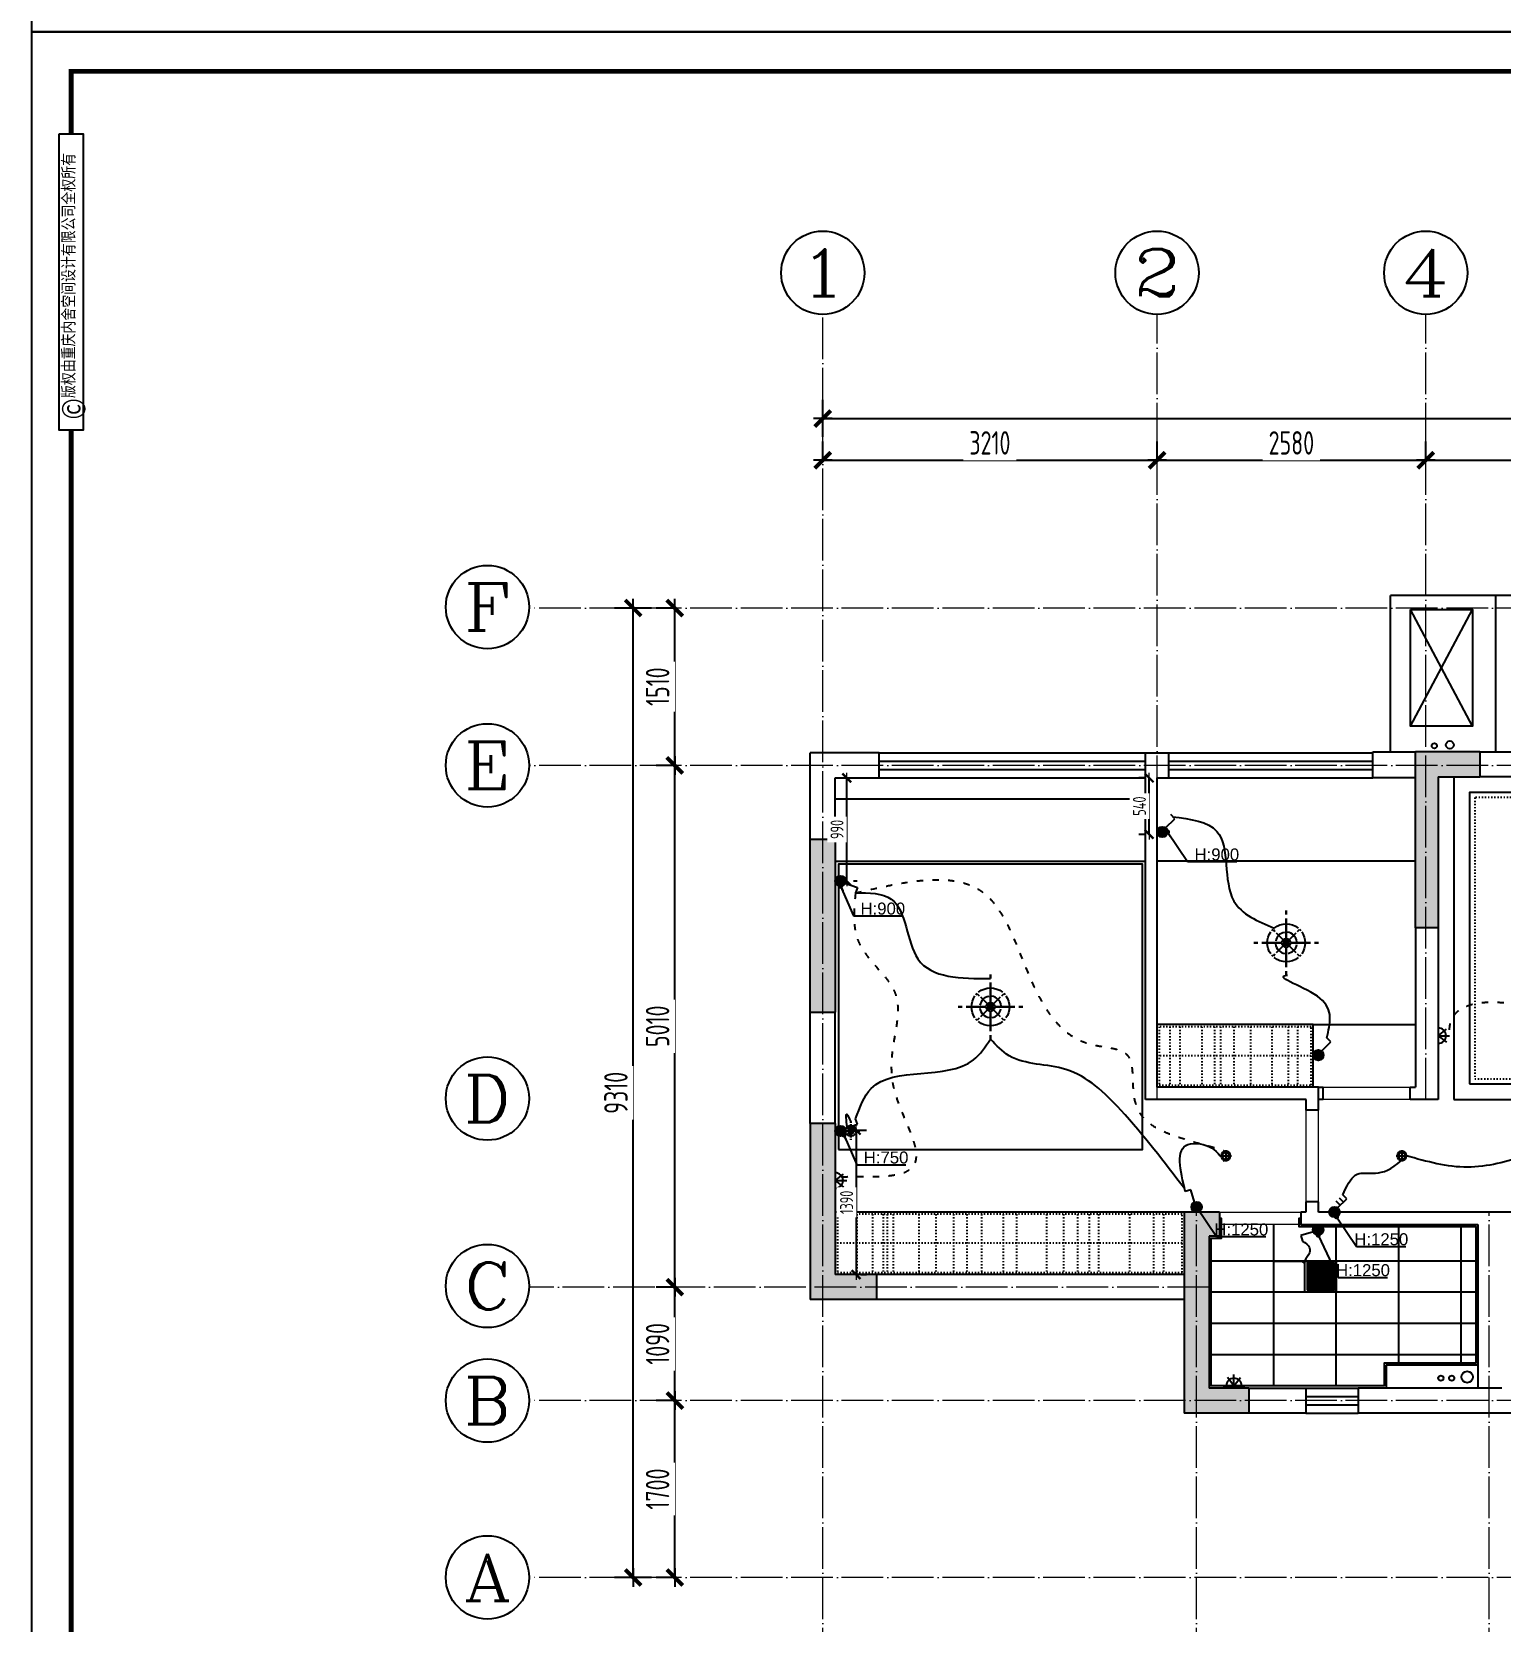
# Model space of a CAD drawing. Header units: inches. Extents: x 600 to 250244, y -404780 to 1000.
# Drawn here: x 91323 to 105423, y -307663 to -292400 of the extents above; entities that cross this region are included whole.
import ezdxf
from ezdxf.enums import TextEntityAlignment as Align

# ---------------------------------------------------------------- set-up
doc = ezdxf.new("R2010")
doc.units = ezdxf.units.IN
doc.header["$MEASUREMENT"] = 0
doc.linetypes.add('ACAD_ISO03W100', pattern=[30, 12, -18])
doc.linetypes.add('DOTE', pattern=[2.42, 2, -0.2, 0.02, -0.2])
for name, color, linetype, lineweight in [('0000照明', 241, 'Continuous', 25), ('天棚材质标注', 2, 'Continuous', 5), ('门', 65, 'Continuous', 13)]:
    doc.layers.add(name, color=color, linetype=linetype, lineweight=lineweight)
for name, color, linetype in [('15开关布置图-YJ', 2, 'Continuous'), ('AXIS', 1, 'Continuous'), ('AXIS_TEXT', 7, 'Continuous'), ('A图框', 7, 'Continuous'), ('D-ARCHI', 250, 'Continuous'), ('EVH 立面填充', 8, 'Continuous'), ('IBS-003-建筑窗框', 3, 'Continuous'), ('IBS-182-原建筑非承重墙', 150, 'Continuous'), ('IBS-200-原建筑承重墙柱', 200, 'Continuous'), ('IBS-63-原建筑窗', 63, 'Continuous'), ('IDS-030-造型完成面(看线)', 30, 'Continuous'), ('IDS-040-固定高家具', 40, 'Continuous'), ('IRC-2-天花灯具', 2, 'Continuous'), ('IRC-30-天花轮廓线', 30, 'Continuous'), ('外标注', 50, 'Continuous')]:
    doc.layers.add(name, color=color, linetype=linetype)
doc.styles.add('04.YBC-外标注3.0', font='SimSun.ttf', dxfattribs={"width": 0.8, "height": 3})
doc.styles.add('_TCH_AXIS', font='COMPLEX', dxfattribs={"bigfont": 'GBCBIG'})
doc.styles.add('COMPLEX', font='COMPLEX')
doc.styles.add('HBA-DIMT', font='ARCHS.SHX', dxfattribs={"width": 0.8})
doc.styles.add('MtXpl_Arial_Unicode_', font='ARIALUNI.ttf')
doc.dimstyles.new('HBA_40', dxfattribs={"dimscale": 50, "dimtxt": 2.5, "dimasz": 0.1, "dimexe": 2, "dimexo": 2.5, "dimgap": 0.6, "dimtad": 1, "dimdec": 0, "dimrnd": 5, "dimzin": 0, "dimtxsty": 'HBA-DIMT', "dimblk": 'HBA_DIMENSION_TICK', "dimblk1": 'HBA_DIMENSION_TICK', "dimblk2": 'HBA_DIMENSION_TICK', "dimcen": 0.125, "dimclrd": 44, "dimclre": 44, "dimclrt": 2, "dimadec": 0, "dimazin": 0, "dimtfac": 1, "dimtdec": 0, "dimtix": 1, "dimtmove": 1, "dimatfit": 3, "dimldrblk": 'HBA_Leader_Dot', "dimfxl": 0, "dimtvp": 1, "dimtfill": 1, "dimtolj": 1, "dimtzin": 0, "dimarcsym": 0})

# ---------------------------------------------------------------- blocks, each defined once
blk = doc.blocks.new('HBA_DIMENSION_TICK')
at = {"color": 0, "linetype": 'ByBlock'}
for p, q in [((-10, 0), (0, 0)), ((0, 0), (10, 0))]:
    blk.add_line(p, q, dxfattribs=at)
at = {"color": 50, "linetype": 'ByBlock'}
blk.add_solid([(-10, -7), (-7, -10), (7, 10), (10, 7)], dxfattribs=at)
blk = doc.blocks.new('*D542')
at = {"layer": 'Defpoints', "color": 0, "transparency": 16777216}
for p in [(102128, -296514), (98918, -296739), (102128, -296739)]:
    blk.add_point(p, dxfattribs=at)
at = {"layer": '外标注', "color": 44, "lineweight": -2, "transparency": 16777216}
for p, q in [((98918, -296514), (98918, -296334)), ((102128, -296514), (102128, -296334)), ((98927, -296514), (102119, -296514))]:
    blk.add_line(p, q, dxfattribs=at)
at = {"layer": '外标注', "color": 44, "lineweight": -2, "transparency": 16777216, "xscale": 9, "yscale": 9, "zscale": 9, "rotation": 180}
blk.add_blockref('HBA_DIMENSION_TICK', (98918, -296514), dxfattribs=at)
at = {"layer": '外标注', "color": 44, "lineweight": -2, "transparency": 16777216, "xscale": 9, "yscale": 9, "zscale": 9}
blk.add_blockref('HBA_DIMENSION_TICK', (102128, -296514), dxfattribs=at)
at = {"layer": '外标注', "color": 2, "transparency": 16777216, "insert": (100523, -296348), "char_height": 225, "attachment_point": 5, "style": 'HBA-DIMT', "bg_fill": 3, "box_fill_scale": 1.25, "bg_fill_color": 256, "bg_fill_true_color": 13158600, "bg_fill_transparency": 0}
blk.add_mtext('\\A1;3210', dxfattribs=at)
blk = doc.blocks.new('HBA_Leader_Dot')
at = {"color": 0, "linetype": 'ByBlock'}
blk.add_line((-5, 0), (-10, 0), dxfattribs=at)
at = {"color": 0, "linetype": 'ByBlock', "const_width": 5}
blk.add_lwpolyline([(-2.5, 0, 1), (2.5, 0, 1)], format="xyb", close=True, dxfattribs=at)
blk = doc.blocks.new('*D543')
at = {"layer": 'Defpoints', "color": 0, "transparency": 16777216}
for p in [(104708, -296514), (102128, -296739), (104708, -296739)]:
    blk.add_point(p, dxfattribs=at)
at = {"layer": '外标注', "color": 44, "lineweight": -2, "transparency": 16777216}
for p, q in [((102128, -296514), (102128, -296334)), ((104708, -296514), (104708, -296334)), ((102137, -296514), (104699, -296514))]:
    blk.add_line(p, q, dxfattribs=at)
at = {"layer": '外标注', "color": 44, "lineweight": -2, "transparency": 16777216, "xscale": 9, "yscale": 9, "zscale": 9, "rotation": 180}
blk.add_blockref('HBA_DIMENSION_TICK', (102128, -296514), dxfattribs=at)
at = {"layer": '外标注', "color": 44, "lineweight": -2, "transparency": 16777216, "xscale": 9, "yscale": 9, "zscale": 9}
blk.add_blockref('HBA_DIMENSION_TICK', (104708, -296514), dxfattribs=at)
at = {"layer": '外标注', "color": 2, "transparency": 16777216, "insert": (103418, -296348), "char_height": 225, "attachment_point": 5, "style": 'HBA-DIMT', "bg_fill": 3, "box_fill_scale": 1.25, "bg_fill_color": 256, "bg_fill_true_color": 13158600, "bg_fill_transparency": 0}
blk.add_mtext('\\A1;2580', dxfattribs=at)
blk = doc.blocks.new('*D544')
at = {"layer": 'Defpoints', "color": 0, "transparency": 16777216}
for p in [(110798, -296514), (104708, -296739), (110798, -296739)]:
    blk.add_point(p, dxfattribs=at)
at = {"layer": '外标注', "color": 44, "lineweight": -2, "transparency": 16777216}
for p, q in [((104708, -296514), (104708, -296334)), ((110798, -296514), (110798, -296334)), ((104717, -296514), (110789, -296514))]:
    blk.add_line(p, q, dxfattribs=at)
at = {"layer": '外标注', "color": 44, "lineweight": -2, "transparency": 16777216, "xscale": 9, "yscale": 9, "zscale": 9, "rotation": 180}
blk.add_blockref('HBA_DIMENSION_TICK', (104708, -296514), dxfattribs=at)
at = {"layer": '外标注', "color": 44, "lineweight": -2, "transparency": 16777216, "xscale": 9, "yscale": 9, "zscale": 9}
blk.add_blockref('HBA_DIMENSION_TICK', (110798, -296514), dxfattribs=at)
at = {"layer": '外标注', "color": 2, "transparency": 16777216, "insert": (107753, -296348), "char_height": 225, "attachment_point": 5, "style": 'HBA-DIMT', "bg_fill": 3, "box_fill_scale": 1.25, "bg_fill_color": 256, "bg_fill_true_color": 13158600, "bg_fill_transparency": 0}
blk.add_mtext('\\A1;6090', dxfattribs=at)
blk = doc.blocks.new('*D546')
at = {"layer": 'Defpoints', "color": 0, "transparency": 16777216}
for p in [(113618, -296114), (98918, -296514), (113618, -296514)]:
    blk.add_point(p, dxfattribs=at)
at = {"layer": '外标注', "color": 44, "lineweight": -2, "transparency": 16777216}
for p, q in [((98918, -296289), (98918, -295934)), ((113618, -296289), (113618, -295934)), ((98927, -296114), (113609, -296114))]:
    blk.add_line(p, q, dxfattribs=at)
at = {"layer": '外标注', "color": 44, "lineweight": -2, "transparency": 16777216, "xscale": 9, "yscale": 9, "zscale": 9, "rotation": 180}
blk.add_blockref('HBA_DIMENSION_TICK', (98918, -296114), dxfattribs=at)
at = {"layer": '外标注', "color": 44, "lineweight": -2, "transparency": 16777216, "xscale": 9, "yscale": 9, "zscale": 9}
blk.add_blockref('HBA_DIMENSION_TICK', (113618, -296114), dxfattribs=at)
at = {"layer": '外标注', "color": 2, "transparency": 16777216, "insert": (106268, -295948), "char_height": 225, "attachment_point": 5, "style": 'HBA-DIMT', "bg_fill": 3, "box_fill_scale": 1.25, "bg_fill_color": 256, "bg_fill_true_color": 13158600, "bg_fill_transparency": 0}
blk.add_mtext('\\A1;14700', dxfattribs=at)
blk = doc.blocks.new('*D547')
at = {"layer": 'Defpoints', "color": 0, "transparency": 16777216}
for p in [(97498, -305545), (97700, -305545), (97700, -307243)]:
    blk.add_point(p, dxfattribs=at)
at = {"layer": '外标注', "color": 44, "lineweight": -2, "transparency": 16777216}
for p, q in [((97498, -305545), (97318, -305545)), ((97498, -307234), (97498, -305554)), ((97498, -307243), (97318, -307243))]:
    blk.add_line(p, q, dxfattribs=at)
at = {"layer": '外标注', "color": 44, "lineweight": -2, "transparency": 16777216, "xscale": 9, "yscale": 9, "zscale": 9}
for p, rotation in [((97498, -305545), 90), ((97498, -307243), 270)]:
    blk.add_blockref('HBA_DIMENSION_TICK', p, dxfattribs=dict(at, rotation=rotation))
at = {"layer": '外标注', "color": 2, "transparency": 16777216, "insert": (97332, -306394), "char_height": 225, "attachment_point": 5, "rotation": 90, "style": 'HBA-DIMT', "bg_fill": 3, "box_fill_scale": 1.25, "bg_fill_color": 256, "bg_fill_true_color": 13158600, "bg_fill_transparency": 0}
blk.add_mtext('\\A1;1700', dxfattribs=at)
blk = doc.blocks.new('*D548')
at = {"layer": 'Defpoints', "color": 0, "transparency": 16777216}
for p in [(97498, -304455), (97700, -304455), (97700, -305545)]:
    blk.add_point(p, dxfattribs=at)
at = {"layer": '外标注', "color": 44, "lineweight": -2, "transparency": 16777216}
for p, q in [((97498, -304455), (97318, -304455)), ((97498, -305536), (97498, -304464)), ((97498, -305545), (97318, -305545))]:
    blk.add_line(p, q, dxfattribs=at)
at = {"layer": '外标注', "color": 44, "lineweight": -2, "transparency": 16777216, "xscale": 9, "yscale": 9, "zscale": 9}
for p, rotation in [((97498, -304455), 90), ((97498, -305545), 270)]:
    blk.add_blockref('HBA_DIMENSION_TICK', p, dxfattribs=dict(at, rotation=rotation))
at = {"layer": '外标注', "color": 2, "transparency": 16777216, "insert": (97332, -305000), "char_height": 225, "attachment_point": 5, "rotation": 90, "style": 'HBA-DIMT', "bg_fill": 3, "box_fill_scale": 1.25, "bg_fill_color": 256, "bg_fill_true_color": 13158600, "bg_fill_transparency": 0}
blk.add_mtext('\\A1;1090', dxfattribs=at)
blk = doc.blocks.new('*D549')
at = {"layer": 'Defpoints', "color": 0, "transparency": 16777216}
for p in [(97498, -299445), (97700, -299445), (97700, -304455)]:
    blk.add_point(p, dxfattribs=at)
at = {"layer": '外标注', "color": 44, "lineweight": -2, "transparency": 16777216}
for p, q in [((97498, -299445), (97318, -299445)), ((97498, -304446), (97498, -299454)), ((97498, -304455), (97318, -304455))]:
    blk.add_line(p, q, dxfattribs=at)
at = {"layer": '外标注', "color": 44, "lineweight": -2, "transparency": 16777216, "xscale": 9, "yscale": 9, "zscale": 9}
for p, rotation in [((97498, -299445), 90), ((97498, -304455), 270)]:
    blk.add_blockref('HBA_DIMENSION_TICK', p, dxfattribs=dict(at, rotation=rotation))
at = {"layer": '外标注', "color": 2, "transparency": 16777216, "insert": (97332, -301950), "char_height": 225, "attachment_point": 5, "rotation": 90, "style": 'HBA-DIMT', "bg_fill": 3, "box_fill_scale": 1.25, "bg_fill_color": 256, "bg_fill_true_color": 13158600, "bg_fill_transparency": 0}
blk.add_mtext('\\A1;5010', dxfattribs=at)
blk = doc.blocks.new('*D550')
at = {"layer": 'Defpoints', "color": 0, "transparency": 16777216}
for p in [(97498, -297934), (97700, -297934), (97700, -299445)]:
    blk.add_point(p, dxfattribs=at)
at = {"layer": '外标注', "color": 44, "lineweight": -2, "transparency": 16777216}
for p, q in [((97498, -297934), (97318, -297934)), ((97498, -299436), (97498, -297943)), ((97498, -299445), (97318, -299445))]:
    blk.add_line(p, q, dxfattribs=at)
at = {"layer": '外标注', "color": 44, "lineweight": -2, "transparency": 16777216, "xscale": 9, "yscale": 9, "zscale": 9}
for p, rotation in [((97498, -297934), 90), ((97498, -299445), 270)]:
    blk.add_blockref('HBA_DIMENSION_TICK', p, dxfattribs=dict(at, rotation=rotation))
at = {"layer": '外标注', "color": 2, "transparency": 16777216, "insert": (97332, -298689), "char_height": 225, "attachment_point": 5, "rotation": 90, "style": 'HBA-DIMT', "bg_fill": 3, "box_fill_scale": 1.25, "bg_fill_color": 256, "bg_fill_true_color": 13158600, "bg_fill_transparency": 0}
blk.add_mtext('\\A1;1510', dxfattribs=at)
blk = doc.blocks.new('*D551')
at = {"layer": 'Defpoints', "color": 0, "transparency": 16777216}
for p in [(97098, -297934), (97498, -297934), (97498, -307243)]:
    blk.add_point(p, dxfattribs=at)
at = {"layer": '外标注', "color": 44, "lineweight": -2, "transparency": 16777216}
for p, q in [((97273, -297934), (96918, -297934)), ((97098, -307234), (97098, -297943)), ((97273, -307243), (96918, -307243))]:
    blk.add_line(p, q, dxfattribs=at)
at = {"layer": '外标注', "color": 44, "lineweight": -2, "transparency": 16777216, "xscale": 9, "yscale": 9, "zscale": 9}
for p, rotation in [((97098, -297934), 90), ((97098, -307243), 270)]:
    blk.add_blockref('HBA_DIMENSION_TICK', p, dxfattribs=dict(at, rotation=rotation))
at = {"layer": '外标注', "color": 2, "transparency": 16777216, "insert": (96932, -302589), "char_height": 225, "attachment_point": 5, "rotation": 90, "style": 'HBA-DIMT', "bg_fill": 3, "box_fill_scale": 1.25, "bg_fill_color": 256, "bg_fill_true_color": 13158600, "bg_fill_transparency": 0}
blk.add_mtext('\\A1;9310', dxfattribs=at)
blk = doc.blocks.new('_AXISO')
blk.add_circle((0, 0), 0.5)
at = {"layer": 'AXIS_TEXT', "style": 'COMPLEX', "width": 1.041667}
blk.add_attdef('A', text='', height=0.56, dxfattribs=at).set_placement((-0.25, -0.28), (0.25, -0.28), align=Align.FIT)
blk = doc.blocks.new('gegeg')
at = {"layer": 'A图框'}
for points in [[(162587, -39218), (162587, -60008), (133187, -60008), (133187, -39218)], [(133431, -40125), (133643, -40125), (133643, -42755), (133431, -42755)]]:
    blk.add_lwpolyline(points, close=True, dxfattribs=at)
at = {"layer": 'A图框', "const_width": 42}
for points in [[(133537, -40125), (133537, -39568), (162237, -39568), (162237, -57908)], [(133537, -57908), (133537, -42755)]]:
    blk.add_lwpolyline(points, dxfattribs=at)
at = {"layer": 'A图框', "rotation": 90, "style": '04.YBC-外标注3.0'}
for s, insert, char_height, width, attachment_point in [('版权由重庆内舍空间设计有限公司全权所有', (133460, -42471), 105, 2420.6, 1), ('©', (133559, -42567), 210, 191.34, 5)]:
    blk.add_mtext(s, dxfattribs=dict(at, insert=insert, char_height=char_height, width=width, attachment_point=attachment_point))
blk = doc.blocks.new('A$C2C253EB8')
at = {"layer": 'IRC-2-天花灯具', "color": 250}
for p, q in [((0, 55), (110, 55)), ((55, 0), (55, 110))]:
    blk.add_line(p, q, dxfattribs=at)
at = {"layer": 'IRC-2-天花灯具', "color": 2}
blk.add_ellipse((55, 55), major_axis=(44, 0), ratio=1, start_param=1.571461413961594, end_param=7.85464672114118, dxfattribs=at)
at = {"layer": 'IRC-2-天花灯具', "color": 251}
blk.add_ellipse((55, 55), major_axis=(33, 0), ratio=1, start_param=1.570667, end_param=7.853852, dxfattribs=at)
blk = doc.blocks.new('A$C677541E1')
at = {"linetype": 'Continuous'}
for p, q in [((611, 1221), (611, 1145)), ((611, 1145), (611, 1221)), ((611, 1069), (611, 689)), ((611, 689), (611, 1069)), ((0, 611), (76, 611)), ((76, 611), (0, 611)), ((153, 611), (532, 611)), ((532, 611), (153, 611)), ((368, 854), (398, 823)), ((398, 823), (368, 854)), ((428, 793), (580, 642)), ((580, 642), (428, 793)), ((642, 642), (793, 793)), ((793, 793), (642, 642)), ((689, 611), (1069, 611)), ((1069, 611), (689, 611)), ((823, 823), (854, 854)), ((854, 854), (823, 823)), ((1221, 611), (1145, 611)), ((1145, 611), (1221, 611)), ((368, 368), (398, 398)), ((398, 398), (368, 368)), ((428, 428), (580, 580)), ((580, 580), (428, 428)), ((611, 532), (611, 153)), ((611, 153), (611, 532)), ((642, 580), (793, 428)), ((793, 428), (642, 580)), ((823, 398), (854, 368)), ((854, 368), (823, 398)), ((611, 76), (611, 0)), ((611, 0), (611, 76))]:
    blk.add_line(p, q, dxfattribs=at)
at = {"linetype": 'Continuous', "extrusion": (0, 0, -1)}
for major_axis, start_param, end_param in [((-358, 0), 0.888621, 2.252972), ((-358, 1), -0.003333, 0.613772), ((358, 1), 2.52782, 3.144925), ((349, 78), 4.06277, 4.162216), ((349, 78), 4.06277, 4.162216), ((78.3, 0), 0.000513, 6.283698), ((78.3, 1), 3.385592, 4.494095), ((-39.1, 0.4), 3.131185, 9.41437), ((39.1, 0.4), 3.382419, 4.490922), ((-39.1, 0.4), -1.349329, -0.240826), ((-39.1, 0.4), 1.792263, 2.900766), ((39.1, 0.4), 0.240826, 1.349329), ((-78.3, 1), 1.78909, 2.897593), ((-349, 78), 2.120969, 2.220415), ((-349, 78), 2.120969, 2.220415), ((358, 1), -0.613772, 0.003333), ((-358, 1), 3.13826, 3.755365), ((-349, 78), -1.020623, -0.921177), ((-349, 78), -1.020623, -0.921177), ((-358, 0), 4.030214, 5.394564), ((-78.3, 1), -1.352502, -0.243999), ((78.3, 1), 0.243999, 1.352502), ((349, 78), 0.921177, 1.020623), ((349, 78), 0.921177, 1.020623)]:
    blk.add_ellipse((611, 611), major_axis=major_axis, ratio=1, start_param=start_param, end_param=end_param, dxfattribs=at)
at = {"linetype": 'Continuous'}
for major_axis, start_param, end_param in [((-171, 105), 0.467757, 0.567203), ((-171, 105), 0.467757, 0.567203), ((-144, 140), -0.014456, 0.602649), ((-141, 143), -0.608759, 0.008346), ((-32.1, 30.1), 3.109878, 9.393063), ((-32.1, 30.1), 0.2, 1.308503), ((-14.8, 16.2), 3.186593, 9.469778), ((-31, 31.2), -1.336602, -0.228099), ((-15.1, 16), 0.25847, 1.366973), ((-146, 139), -0.825662, -0.726216), ((-146, 139), -0.825662, -0.726216), ((-16.1, 15), -1.374959, -0.266456), ((-15.1, 16), 3.400063, 4.508566), ((-143, 142), 4.028499, 5.392849), ((-32.1, 30.1), 3.341592, 4.450095), ((-171, 105), 3.609349, 3.708795), ((-171, 105), 3.609349, 3.708795), ((-143, 142), 0.886906, 2.251257), ((-31, 31.2), 1.804991, 2.913494), ((-16.1, 15), 1.766633, 2.875136), ((-146, 139), 2.315931, 2.415377), ((-146, 139), 2.315931, 2.415377), ((-141, 143), 2.532833, 3.149938), ((-144, 140), 3.127137, 3.744242)]:
    blk.add_ellipse((611, 611), major_axis=major_axis, ratio=1, start_param=start_param, end_param=end_param, dxfattribs=at)
blk = doc.blocks.new('fhty')
at = {"layer": 'IRC-2-天花灯具'}
for p, q in [((717910, -196860), (717910, -197065)), ((717910, -196962), (717990, -196900)), ((717910, -196962), (718019, -196962)), ((717910, -196962), (717990, -197025))]:
    blk.add_line(p, q, dxfattribs=at)
blk.add_arc((717910, -196962), 74.3, 270, 90, dxfattribs=at)
blk = doc.blocks.new('*D556')
at = {"layer": 'Defpoints', "color": 0, "transparency": 16777216}
for p in [(99068, -302947), (99159, -304335), (99239, -304335)]:
    blk.add_point(p, dxfattribs=at)
at = {"layer": '天棚材质标注', "color": 44, "lineweight": -2, "transparency": 16777216}
for p, q in [((99193, -302947), (99339, -302947)), ((99239, -302952), (99239, -304330)), ((99284, -304335), (99339, -304335))]:
    blk.add_line(p, q, dxfattribs=at)
at = {"layer": '天棚材质标注', "color": 44, "lineweight": -2, "transparency": 16777216, "xscale": 5, "yscale": 5, "zscale": 5}
for p, rotation in [((99239, -302947), 90), ((99239, -304335), 270)]:
    blk.add_blockref('HBA_DIMENSION_TICK', p, dxfattribs=dict(at, rotation=rotation))
at = {"layer": '天棚材质标注', "color": 2, "transparency": 16777216, "insert": (99147, -303641), "char_height": 125, "attachment_point": 5, "rotation": 90, "style": 'HBA-DIMT', "bg_fill": 3, "box_fill_scale": 1.25, "bg_fill_color": 256, "bg_fill_true_color": 13158600, "bg_fill_transparency": 0}
blk.add_mtext('\\A1;1390', dxfattribs=at)
blk = doc.blocks.new('*D557')
at = {"layer": 'Defpoints', "color": 0, "transparency": 16777216}
for p in [(99088, -299565), (99148, -299565), (99088, -300555)]:
    blk.add_point(p, dxfattribs=at)
at = {"layer": '天棚材质标注', "color": 44, "lineweight": -2, "transparency": 16777216}
for p, q in [((99148, -300550), (99148, -299570)), ((99213, -299565), (99248, -299565)), ((99213, -300555), (99248, -300555))]:
    blk.add_line(p, q, dxfattribs=at)
at = {"layer": '天棚材质标注', "color": 44, "lineweight": -2, "transparency": 16777216, "xscale": 5, "yscale": 5, "zscale": 5}
for p, rotation in [((99148, -299565), 90), ((99148, -300555), 270)]:
    blk.add_blockref('HBA_DIMENSION_TICK', p, dxfattribs=dict(at, rotation=rotation))
at = {"layer": '天棚材质标注', "color": 2, "transparency": 16777216, "insert": (99055, -300060), "char_height": 125, "attachment_point": 5, "rotation": 90, "style": 'HBA-DIMT', "bg_fill": 3, "box_fill_scale": 1.25, "bg_fill_color": 256, "bg_fill_true_color": 13158600, "bg_fill_transparency": 0}
blk.add_mtext('\\A1;990', dxfattribs=at)
blk = doc.blocks.new('*D889')
at = {"layer": 'Defpoints', "color": 0, "transparency": 16777216}
for p in [(102052, -299565), (102128, -299565), (102135, -300107)]:
    blk.add_point(p, dxfattribs=at)
at = {"layer": '天棚材质标注', "color": 44, "lineweight": -2, "transparency": 16777216}
for p, q in [((102003, -299565), (101952, -299565)), ((102052, -300102), (102052, -299570)), ((102010, -300107), (101952, -300107))]:
    blk.add_line(p, q, dxfattribs=at)
at = {"layer": '天棚材质标注', "color": 44, "lineweight": -2, "transparency": 16777216, "xscale": 5, "yscale": 5, "zscale": 5}
for p, rotation in [((102052, -299565), 90), ((102052, -300107), 270)]:
    blk.add_blockref('HBA_DIMENSION_TICK', p, dxfattribs=dict(at, rotation=rotation))
at = {"layer": '天棚材质标注', "color": 2, "transparency": 16777216, "insert": (101959, -299836), "char_height": 125, "attachment_point": 5, "rotation": 90, "style": 'HBA-DIMT', "bg_fill": 3, "box_fill_scale": 1.25, "bg_fill_color": 256, "bg_fill_true_color": 13158600, "bg_fill_transparency": 0}
blk.add_mtext('\\A1;540', dxfattribs=at)

msp = doc.modelspace()

# ---------------------------------------------------------------- hatches: boundary and pattern name
at = {"layer": '0000照明', "lineweight": 25, "ltscale": 0.01}
for points in [[(102206.6, -300043.6, -1), (102149.8, -300125.4, -1)], [(102151, -300125.4, -1), (102207.9, -300043.6, -1)], [(99131.6, -300579, 1), (99044.9, -300530, 1)], [(99046, -300529.5, 1), (99132.7, -300578.5, 1)], [(103704.9, -302186.8, -1), (103648.1, -302268.6, -1)], [(103649.4, -302268.6, -1), (103706.2, -302186.8, -1)], [(99131.6, -302930, -1), (99044.9, -302979, -1)], [(99046, -302979.5, -1), (99132.7, -302930.5, -1)], [(102485.1, -303641.4, -1), (102530.1, -303730.2, -1)], [(102530.6, -303729.1, -1), (102485.7, -303640.3, -1)], [(103859, -303693.6, -1), (103802.2, -303775.4, -1)], [(103803.5, -303775.4, -1), (103860.3, -303693.6, -1)], [(103718.9, -303881.8, -1), (103630.1, -303926.8, -1)], [(103631.2, -303927.3, -1), (103720, -303882.4, -1)]]:
    msp.add_hatch(color=256, dxfattribs=at).paths.add_polyline_path(points)
at = {"layer": 'EVH 立面填充'}
h = msp.add_hatch(color=256, dxfattribs=at)
h.dxf.hatch_style = 1
h.paths.add_polyline_path([(104828.5, -299554.5), (105228.5, -299554.5), (105228.5, -299314.5), (104608.5, -299314.5), (104608.5, -301004.5), (104828.5, -301004.5)])
h = msp.add_hatch(color=256, dxfattribs=at)
h.dxf.hatch_style = 1
h.paths.add_polyline_path([(98798.5, -301814.5), (99038.5, -301814.5), (99038.5, -300154.5), (98798.5, -300154.5)])
h = msp.add_hatch(color=256, dxfattribs=at)
h.dxf.hatch_style = 1
h.paths.add_polyline_path([(99038.5, -304334.5), (99038.5, -302884.5), (98798.5, -302884.5), (98798.5, -304574.5), (99438.5, -304574.5), (99438.5, -304334.5)])
h = msp.add_hatch(color=256, dxfattribs=at)
h.dxf.hatch_style = 1
h.paths.add_polyline_path([(102388.2, -305664.5), (103008.2, -305664.5), (103008.2, -305424.5), (102628.2, -305424.5), (102628.2, -303964.5), (102728.2, -303964.5), (102728.2, -303734.5), (102388.2, -303734.5)])
at = {"layer": 'IRC-2-天花灯具'}
h = msp.add_hatch(dxfattribs=at)
h.set_pattern_fill('ANSI31', color=256, scale=80)
h.set_pattern_definition([(45, (9779.499, -288437.724), (-7.0710678, 7.0710678), [])])
h.paths.add_polyline_path([(103568.2, -304484.5), (103828.2, -304484.5), (103828.2, -304224.5), (103568.2, -304224.5)])

# ---------------------------------------------------------------- linework, layer by layer
at = {"layer": '0000照明', "lineweight": 25, "ltscale": 0.01}
for p, q in [((102297.4, -299956.8), (102258.9, -299918)), ((102208.5, -300045), (102297.4, -299956.8)), ((99132.7, -300576.9), (99251.1, -300617.7)), ((99251.1, -300617.7), (99233.3, -300669.4)), ((103706.8, -302188.2), (103795.7, -302100)), ((103795.7, -302100), (103757.2, -302061.2)), ((99132.7, -302932.1), (99251.1, -302891.3)), ((99251.1, -302891.3), (99233.3, -302839.6)), ((102451.8, -303520.3), (102399.4, -303535.7)), ((102487.2, -303640.4), (102451.8, -303520.3)), ((103949.8, -303606.8), (103911.3, -303568)), ((103887, -303669.2), (103848.5, -303630.4)), ((103861, -303695), (103949.8, -303606.8)), ((103917.5, -303638.9), (103879, -303600.1)), ((103630.2, -303925.2), (103510.1, -303960.7)), ((103510.1, -303960.7), (103525.5, -304013.1))]:
    msp.add_line(p, q, dxfattribs=at)
for centre in [(102178.2, -300084.5), (102179.5, -300084.5), (99088.2, -300554.5), (99089.3, -300554), (103676.5, -302227.7), (103677.8, -302227.7), (99088.2, -302954.5), (99089.3, -302955), (102507.6, -303685.8), (102508.2, -303684.7), (103830.6, -303734.5), (103831.9, -303734.5), (103674.5, -303904.3), (103675.6, -303904.8)]:
    msp.add_circle(centre, 49.8, dxfattribs=at)
for points in [[(102278.2, -299937.4), (102703.3, -300079.2), (102865.2, -300747.4), (103253.6, -301008.1)], [(99233.3, -300669.4), (99576.1, -300729), (99831.8, -301303.3), (100528.5, -301492.5)], [(103757.2, -302061.2), (103694.6, -301682.7), (103368.5, -301460.4), (103380.3, -301458.3)], [(99233.3, -302839.6), (99382.8, -302547.3), (100365.5, -302272.6), (100528.5, -302075.4)], [(102391.6, -303509.5), (101779.4, -302756), (101251.9, -302364.5), (100708.1, -302232.7), (100528.5, -302075.4)], [(102399.4, -303535.7), (102424.4, -303085.8), (102542.9, -303078.6), (102733.3, -303194.5), (102738.1, -303201.1)], [(103911.3, -303568), (104031.8, -303380.6), (104440.1, -303268.3), (104478.6, -303227.5), (104469.6, -303232.8)], [(105678.6, -303194.5), (105109.3, -303303.3), (104522.6, -303194.5)], [(103525.5, -304013.1), (103592.4, -304076.2), (103528.2, -304224.5)]]:
    msp.add_spline(points, degree=3, dxfattribs=at)
at = {"layer": '0000照明', "linetype": 'ACAD_ISO03W100', "lineweight": 25, "ltscale": 5}
for points in [[(99233.3, -300669.4), (100452.4, -300661.3), (101494.6, -302123), (101830.2, -302215.1), (101988.5, -302821.1), (102782.6, -303238.1), (102767.2, -303245.2)], [(108778.1, -303525.3), (107623.7, -303410.9), (106655.7, -302188.8), (104938, -302041.4), (104943, -302069.9)]]:
    msp.add_spline(points, degree=3, dxfattribs=at)
at = {"layer": 'D-ARCHI', "color": 251, "linetype": 'DOTE', "lineweight": 5, "ltscale": 200}
for p, q in [((102508.2, -310062.8), (102508.2, -303734.5)), ((105318.2, -310062.8), (105318.2, -303734.5))]:
    msp.add_line(p, q, dxfattribs=at)
at = {"layer": 'IBS-003-建筑窗框', "color": 251, "ltscale": 10}
for p, q in [((110918.5, -297814.3), (105378.5, -297814.3)), ((105378.5, -297814.3), (105378.5, -299314.5)), ((99458.5, -299323.5), (102018.5, -299323.5)), ((102238.5, -299324.5), (104198.5, -299324.5)), ((99458.5, -299564.5), (102018.5, -299564.5)), ((102238.5, -299564.5), (104198.5, -299564.5)), ((103558.2, -305424.5), (104058.2, -305424.5)), ((103558.2, -305664.5), (104058.2, -305664.5))]:
    msp.add_line(p, q, dxfattribs=at)
at = {"layer": 'IBS-182-原建筑非承重墙'}
for p, q in [((104368.5, -299314.5), (104368.5, -297814.3)), ((105378.5, -297814.3), (104368.5, -297814.3)), ((104560.5, -299068.2), (105158.6, -297949.4)), ((105158.6, -299068.2), (104560.5, -297949.4)), ((99458.5, -299323.5), (98798.5, -299323.5)), ((98798.5, -300154.5), (98798.5, -299324.5)), ((99458.5, -299564.5), (99458.5, -299323.5)), ((102018.5, -299323.5), (102238.5, -299323.5)), ((102018.5, -302654.5), (102018.5, -299324.5)), ((102238.5, -299323.5), (102238.5, -299564.5)), ((104198.5, -299564.5), (104198.5, -299314.5)), ((104198.5, -299314.5), (104608.5, -299314.5)), ((105228.5, -299314.5), (105738.5, -299314.5)), ((99038.5, -300154.5), (99038.5, -299564.5)), ((99038.5, -299564.5), (99458.5, -299564.5)), ((102128.5, -302534.5), (102128.5, -299564.5)), ((102128.5, -299564.5), (102238.5, -299564.5)), ((104608.5, -299564.5), (104198.5, -299564.5)), ((105738.5, -299554.5), (105228.5, -299554.5)), ((99038.5, -300364.5), (102018.5, -300364.5)), ((104608.5, -300364.5), (102128.5, -300364.5)), ((104608.5, -301004.5), (104608.5, -302534.5)), ((104828.5, -301004.5), (104828.5, -302654.5)), ((98798.5, -302884.5), (98798.5, -301814.5)), ((99038.5, -302884.5), (99038.5, -301814.5)), ((103558.5, -302654.5), (102018.5, -302654.5)), ((103678.5, -302534.5), (102128.5, -302534.5)), ((103558.5, -302754.5), (103558.5, -302654.5)), ((103678.5, -302754.5), (103678.5, -302534.5)), ((104558.5, -302654.5), (104558.5, -302534.5)), ((104558.5, -302534.5), (104608.5, -302534.5)), ((104828.5, -302654.5), (104558.5, -302654.5)), ((103678.5, -302754.5), (103558.5, -302754.5)), ((103558.2, -303734.5), (103508.2, -303734.5)), ((103508.2, -303734.5), (103508.2, -303854.5)), ((103678.2, -303634.5), (103558.2, -303634.5)), ((103558.2, -303634.5), (103558.2, -303734.5)), ((103678.2, -303734.5), (103678.2, -303634.5)), ((107328.2, -303734.5), (103678.2, -303734.5)), ((103508.2, -303854.5), (105208.2, -303854.5)), ((105208.2, -303854.5), (105208.2, -305424.5)), ((102388.2, -304334.5), (99438.5, -304334.5)), ((102388.2, -304574.5), (99438.5, -304574.5)), ((104328.2, -305204.5), (104328.2, -305424.5)), ((105208.2, -305204.5), (104328.2, -305204.5)), ((103008.2, -305424.5), (103558.2, -305424.5)), ((103558.2, -305424.5), (103558.2, -305664.5)), ((105438.2, -305424.5), (104058.2, -305424.5)), ((104058.2, -305424.5), (104058.2, -305664.5)), ((103558.2, -305664.5), (103008.2, -305664.5)), ((106518.2, -305664.5), (104058.2, -305664.5))]:
    msp.add_line(p, q, dxfattribs=at)
for points in [[(104560.5, -297949.4), (105158.6, -297949.4), (105158.6, -299068.2), (104560.5, -299068.2)], [(103678.5, -302534.5), (103718.5, -302534.5), (103718.5, -302654.5), (103678.5, -302654.5)]]:
    msp.add_lwpolyline(points, close=True, dxfattribs=at)
for centre, radius in [((104790.7, -299256.6), 25), ((104939.6, -299248), 37.5), ((104853.8, -305329.3), 25), ((104957.2, -305329.3), 25), ((105105.3, -305317.9), 55)]:
    msp.add_circle(centre, radius, dxfattribs=at)
at = {"layer": 'IBS-200-原建筑承重墙柱', "ltscale": 0.02}
for p, q in [((104608.5, -301004.5), (104608.5, -299314.5)), ((105228.5, -299314.5), (104608.5, -299314.5)), ((105228.5, -299314.5), (105228.5, -299554.5)), ((104828.5, -299554.5), (104828.5, -301004.5)), ((104828.5, -299554.5), (105228.5, -299554.5)), ((98798.5, -300154.5), (99038.5, -300154.5)), ((98798.5, -301814.5), (98798.5, -300154.5)), ((99038.5, -300154.5), (99038.5, -301814.5)), ((104828.5, -301004.5), (104608.5, -301004.5)), ((98798.5, -301814.5), (99038.5, -301814.5)), ((99038.5, -302884.5), (98798.5, -302884.5)), ((98798.5, -302884.5), (98798.5, -304574.5)), ((99038.5, -302884.5), (99038.5, -304334.5)), ((102728.2, -303734.5), (102388.2, -303734.5)), ((102388.2, -303734.5), (102388.2, -305664.5)), ((102728.2, -303734.5), (102728.2, -303964.5)), ((102728.2, -303964.5), (102628.2, -303964.5)), ((102628.2, -303964.5), (102628.2, -305424.5)), ((99438.5, -304334.5), (99038.5, -304334.5)), ((99438.5, -304574.5), (99438.5, -304334.5)), ((99438.5, -304574.5), (98798.5, -304574.5)), ((103008.2, -305424.5), (102628.2, -305424.5)), ((103008.2, -305424.5), (103008.2, -305664.5)), ((103008.2, -305664.5), (102388.2, -305664.5))]:
    msp.add_line(p, q, dxfattribs=at)
at = {"layer": 'IBS-63-原建筑窗'}
for p, q in [((99458.5, -299403.5), (102018.5, -299403.5)), ((102238.5, -299404.5), (104198.5, -299404.5)), ((99458.5, -299484.5), (102018.5, -299484.5)), ((102238.5, -299484.5), (104198.5, -299484.5)), ((103558.2, -305504.5), (104058.2, -305504.5)), ((103558.2, -305584.5), (104058.2, -305584.5))]:
    msp.add_line(p, q, dxfattribs=at)
at = {"layer": 'IDS-030-造型完成面(看线)'}
msp.add_lwpolyline([(103508.2, -303794.5), (103488.2, -303794.5), (103488.2, -303874.5), (105188.2, -303874.5), (105188.2, -305184.5), (104308.2, -305184.5), (104308.2, -305404.5), (102648.2, -305404.5), (102648.2, -303984.5), (102748.2, -303984.5), (102748.2, -303794.5), (102728.2, -303794.5)], dxfattribs=at)
at = {"layer": 'IDS-040-固定高家具'}
for p, q in [((103628.5, -301934.5), (102128.5, -301934.5)), ((103628.5, -302534.5), (103628.5, -301934.5)), ((102388.2, -303734.5), (99038.5, -303734.5))]:
    msp.add_line(p, q, dxfattribs=at)
at = {"layer": 'IDS-040-固定高家具', "linetype": 'ACAD_ISO03W100'}
for p, q in [((102251.9, -301954.5), (102251.9, -302514.5)), ((102346.9, -301954.5), (102346.9, -302514.5)), ((102557.1, -301954.5), (102557.1, -302514.5)), ((102681, -301954.5), (102681, -302514.5)), ((102738.6, -301954.5), (102738.6, -302514.5)), ((102865.3, -301954.5), (102865.3, -302514.5)), ((103026.6, -301954.5), (103026.6, -302514.5)), ((103231.1, -301954.5), (103231.1, -302514.5)), ((103386.6, -301954.5), (103386.6, -302514.5)), ((103475.9, -301954.5), (103475.9, -302514.5)), ((103608.5, -302234.5), (102148.5, -302234.5)), ((99245.5, -303754.5), (99245.5, -304314.5)), ((99394.3, -303754.5), (99394.3, -304314.5)), ((99498.4, -303754.5), (99498.4, -304314.5)), ((99535.6, -303754.5), (99535.6, -304314.5)), ((99595.1, -303754.5), (99595.1, -304314.5)), ((99840.5, -303754.5), (99840.5, -304314.5)), ((100004.1, -303754.5), (100004.1, -304314.5)), ((100175.1, -303754.5), (100175.1, -304314.5)), ((100301.5, -303754.5), (100301.5, -304314.5)), ((100442.8, -303754.5), (100442.8, -304314.5)), ((100651.1, -303754.5), (100651.1, -304314.5)), ((100777.5, -303754.5), (100777.5, -304314.5)), ((101067.5, -303754.5), (101067.5, -304314.5)), ((101231.1, -303754.5), (101231.1, -304314.5)), ((101365, -303754.5), (101365, -304314.5)), ((101476.5, -303754.5), (101476.5, -304314.5)), ((101565.8, -303754.5), (101565.8, -304314.5)), ((101863.2, -303754.5), (101863.2, -304314.5)), ((102093.8, -303754.5), (102093.8, -304314.5)), ((102190.5, -303754.5), (102190.5, -304314.5)), ((102368.2, -304034.5), (99058.5, -304034.5))]:
    msp.add_line(p, q, dxfattribs=at)
for points in [[(102148.5, -302514.5), (103608.5, -302514.5), (103608.5, -301954.5), (102148.5, -301954.5)], [(99058.5, -304314.5), (102368.2, -304314.5), (102368.2, -303754.5), (99058.5, -303754.5)]]:
    msp.add_lwpolyline(points, close=True, dxfattribs=at)
at = {"layer": 'IRC-2-天花灯具'}
msp.add_line((103548.2, -304504.5), (103548.2, -304204.5), dxfattribs=at)
at = {"layer": 'IRC-2-天花灯具', "linetype": 'ACAD_ISO03W100'}
msp.add_lwpolyline([(105178.5, -302454.5), (110148.5, -302454.5), (110148.5, -299754.5), (105178.5, -299754.5)], close=True, dxfattribs=at)
at = {"layer": 'IRC-2-天花灯具'}
for points in [[(103848.2, -304204.5), (103848.2, -304504.5), (103248.2, -304504.5), (103248.2, -304204.5)], [(103568.2, -304484.5), (103828.2, -304484.5), (103828.2, -304224.5), (103568.2, -304224.5)]]:
    msp.add_lwpolyline(points, close=True, dxfattribs=at)
at = {"layer": 'IRC-30-天花轮廓线'}
for p, q in [((104978.5, -299554.5), (104978.5, -302654.5)), ((99038.5, -299764.5), (102018.5, -299764.5)), ((103628.5, -301934.5), (104608.5, -301934.5)), ((104978.5, -302654.5), (110348.5, -302654.5)), ((103248.2, -305404.5), (103248.2, -303854.5)), ((103848.2, -305404.5), (103848.2, -303874.5)), ((104448.2, -305184.5), (104448.2, -303874.5)), ((105048.2, -305184.5), (105048.2, -303874.5)), ((105188.2, -304204.5), (102648.2, -304204.5)), ((105188.2, -304504.5), (102648.2, -304504.5)), ((105188.2, -304804.5), (102648.2, -304804.5)), ((105188.2, -305104.5), (102648.2, -305104.5))]:
    msp.add_line(p, q, dxfattribs=at)
for points in [[(105128.5, -302504.5), (110198.5, -302504.5), (110198.5, -299704.5), (105128.5, -299704.5)], [(99068.5, -303134.5), (101988.5, -303134.5), (101988.5, -300394.5), (99068.5, -300394.5)]]:
    msp.add_lwpolyline(points, close=True, dxfattribs=at)
at = {"layer": '门', "color": 8, "lineweight": 5}
for points in [[(103718.5, -302534.5), (104558.5, -302534.5), (104558.5, -302654.5), (103718.5, -302654.5)], [(103558.2, -303634.5), (103678.5, -303634.5), (103678.5, -302754.5), (103558.2, -302754.5)], [(103508.2, -303854.5), (102728.2, -303854.5), (102728.2, -303734.5), (103508.2, -303734.5)]]:
    msp.add_lwpolyline(points, close=True, dxfattribs=at)

# ---------------------------------------------------------------- block references
at = {"layer": '15开关布置图-YJ', "color": 2, "xscale": 1.081091401797356, "yscale": 1.081091401797356, "zscale": 1.081091401797356}
msp.add_blockref('gegeg', (-52664.3, -227526.4), dxfattribs=at)
at = {"layer": 'AXIS'}
ref = msp.add_blockref('_AXISO', (98918.5, -294714.3), dxfattribs=dict(at, xscale=800, yscale=800, zscale=800))
ref.add_attrib('A', '1', dxfattribs={"layer": 'AXIS_TEXT', "height": 452.5, "style": '_TCH_AXIS', "width": 2.333333}).set_placement((98692.2, -294940.5), (99144.7, -294940.5), align=Align.FIT)
ref = msp.add_blockref('_AXISO', (102128.5, -294714.3), dxfattribs=dict(at, xscale=800, yscale=800, zscale=800))
ref.add_attrib('A', '2', dxfattribs={"layer": 'AXIS_TEXT', "height": 452.5, "style": '_TCH_AXIS', "width": 1.5}).set_placement((101902.2, -294940.5), (102354.7, -294940.5), align=Align.FIT)
ref = msp.add_blockref('_AXISO', (104708.5, -294714.3), dxfattribs=dict(at, xscale=800, yscale=800, zscale=800))
ref.add_attrib('A', '4', dxfattribs={"layer": 'AXIS_TEXT', "height": 452.5, "style": '_TCH_AXIS', "width": 1.3125}).set_placement((104482.2, -294940.5), (104934.7, -294940.5), align=Align.FIT)
ref = msp.add_blockref('_AXISO', (95698.6, -297924.3), dxfattribs=dict(at, xscale=800, yscale=800, zscale=800))
ref.add_attrib('A', 'F', dxfattribs={"layer": 'AXIS_TEXT', "height": 452.5, "style": '_TCH_AXIS', "width": 1.3125}).set_placement((95472.3, -298150.5), (95924.9, -298150.5), align=Align.FIT)
ref = msp.add_blockref('_AXISO', (95698.5, -299444.5), dxfattribs=dict(at, xscale=800, yscale=800, zscale=800))
ref.add_attrib('A', 'E', dxfattribs={"layer": 'AXIS_TEXT', "height": 452.5, "style": '_TCH_AXIS', "width": 1.3125}).set_placement((95472.2, -299670.8), (95924.7, -299670.8), align=Align.FIT)
ref = msp.add_blockref('_AXISO', (95698.5, -302644.3), dxfattribs=dict(at, xscale=800, yscale=800, zscale=800))
ref.add_attrib('A', 'D', dxfattribs={"layer": 'AXIS_TEXT', "height": 452.5, "style": '_TCH_AXIS', "width": 1.235294}).set_placement((95472.2, -302870.6), (95924.7, -302870.6), align=Align.FIT)
ref = msp.add_blockref('_AXISO', (95698.5, -304444.3), dxfattribs=dict(at, xscale=800, yscale=800, zscale=800))
ref.add_attrib('A', 'C', dxfattribs={"layer": 'AXIS_TEXT', "height": 452.5, "style": '_TCH_AXIS', "width": 1.4}).set_placement((95472.2, -304670.6), (95924.7, -304670.6), align=Align.FIT)
ref = msp.add_blockref('_AXISO', (95698.5, -305544.5), dxfattribs=dict(at, xscale=800, yscale=800, zscale=800))
ref.add_attrib('A', 'B', dxfattribs={"layer": 'AXIS_TEXT', "height": 452.5, "style": '_TCH_AXIS', "width": 1.235294}).set_placement((95472.2, -305770.8), (95924.7, -305770.8), align=Align.FIT)
ref = msp.add_blockref('_AXISO', (95698.7, -307242.8), dxfattribs=dict(at, xscale=800, yscale=800, zscale=800))
ref.add_attrib('A', 'A', dxfattribs={"layer": 'AXIS_TEXT', "height": 452.5, "style": '_TCH_AXIS', "width": 1.166667}).set_placement((95472.4, -307469.1), (95924.9, -307469.1), align=Align.FIT)
at = {"layer": 'IRC-2-天花灯具', "xscale": 0.509157656016598, "yscale": 0.509157656016598, "zscale": 0.509157656016598}
for p in [(103057.5, -301460.4), (100217.5, -302075.4)]:
    msp.add_blockref('A$C677541E1', p, dxfattribs=at)
at = {"layer": 'IRC-2-天花灯具'}
for p in [(-613081.2, -105079), (-618871.2, -106469.2)]:
    msp.add_blockref('fhty', p, dxfattribs=at)
at = {"layer": 'IRC-2-天花灯具', "xscale": -1, "rotation": 180}
for p in [(102733.3, -303139.5), (104423.6, -303139.5)]:
    msp.add_blockref('A$C2C253EB8', p, dxfattribs=at)
at = {"layer": 'IRC-2-天花灯具', "rotation": 90}
msp.add_blockref('fhty', (-94095.5, -1023314.1), dxfattribs=at)

# ---------------------------------------------------------------- texts
at = {"layer": '0000照明', "char_height": 115, "width": 2800.572, "attachment_point": 9, "style": 'MtXpl_Arial_Unicode_'}
for s, insert in [('H:900', (102916.8, -300359.2)), ('H:900', (99709.3, -300879.1)), ('H:750', (99740.7, -303269.4)), ('H:1250', (103196.2, -303960.1)), ('H:1250', (104540.4, -304054.4)), ('H:1250', (104364.7, -304351.2))]:
    msp.add_mtext(s, dxfattribs=dict(at, insert=insert))

# ---------------------------------------------------------------- dimensions: what is measured, and where the dimension line sits
at = {"layer": '外标注'}
dim = msp.add_linear_dim(base=(102128.5, -296514.3), p1=(98918.5, -296738.9), p2=(102128.5, -296738.9), dimstyle='HBA_40', override={"dimscale": 90, "dimfxl": 200, "dimfxlon": 1}, dxfattribs=at)
dim.commit()
dim.dimension.update_dxf_attribs({"geometry": '*D542', "text_midpoint": (100523.5, -296347.8)})
dim = msp.add_linear_dim(base=(97498.5, -305544.5), p1=(97699.6, -307242.8), p2=(97699.6, -305544.5), angle=270, dimstyle='HBA_40', override={"dimscale": 90, "dimfxl": 200, "dimfxlon": 1}, dxfattribs=at)
dim.commit()
dim.dimension.update_dxf_attribs({"geometry": '*D547', "text_midpoint": (97332, -306393.7)})

# ---------------------------------------------------------------- leaders
at = {"layer": '0000照明', "lineweight": 5}
for points in [[(99090, -300603.8), (99213, -300889.3), (99685.3, -300889.3)], [(99121.5, -302994), (99244.5, -303279.5), (99716.7, -303279.5)], [(102506.9, -303684.8), (102699.9, -303970.3), (103172.2, -303970.3)], [(103851.2, -303779), (104044.2, -304064.5), (104516.4, -304064.5)], [(103675.6, -303954.6), (103868.5, -304361.3), (104340.8, -304361.3)]]:
    msp.add_leader(points, dimstyle='HBA_40', override={"dimtad": 0}, dxfattribs=at)

# ---------------------------------------------------------------- next in the draw order: dimensions: what is measured, and where the dimension line sits
at = {"layer": '外标注'}
dim = msp.add_linear_dim(base=(104708.5, -296514.3), p1=(102128.5, -296738.9), p2=(104708.5, -296738.9), dimstyle='HBA_40', override={"dimscale": 90, "dimfxl": 200, "dimfxlon": 1}, dxfattribs=at)
dim.commit()
dim.dimension.update_dxf_attribs({"geometry": '*D543', "text_midpoint": (103418.5, -296347.8)})
dim = msp.add_linear_dim(base=(97498.5, -304454.5), p1=(97699.6, -305544.5), p2=(97699.6, -304454.5), angle=270, dimstyle='HBA_40', override={"dimscale": 90, "dimfxl": 200, "dimfxlon": 1}, dxfattribs=at)
dim.commit()
dim.dimension.update_dxf_attribs({"geometry": '*D548', "text_midpoint": (97332, -304999.5)})

# ---------------------------------------------------------------- next in the draw order: dimensions: what is measured, and where the dimension line sits
dim = msp.add_linear_dim(base=(110798.5, -296514.3), p1=(104708.5, -296738.9), p2=(110798.5, -296738.9), dimstyle='HBA_40', override={"dimscale": 90, "dimfxl": 200, "dimfxlon": 1}, dxfattribs=at)
dim.commit()
dim.dimension.update_dxf_attribs({"geometry": '*D544', "text_midpoint": (107753.5, -296347.8)})
dim = msp.add_linear_dim(base=(97498.5, -299444.5), p1=(97699.6, -304454.5), p2=(97699.6, -299444.5), angle=270, dimstyle='HBA_40', override={"dimscale": 90, "dimfxl": 200, "dimfxlon": 1}, dxfattribs=at)
dim.commit()
dim.dimension.update_dxf_attribs({"geometry": '*D549', "text_midpoint": (97332, -301949.5)})

# ---------------------------------------------------------------- next in the draw order: dimensions: what is measured, and where the dimension line sits
dim = msp.add_linear_dim(base=(113618.5, -296114.3), p1=(98918.5, -296514.3), p2=(113618.5, -296514.3), dimstyle='HBA_40', override={"dimscale": 90, "dimfxl": 200, "dimfxlon": 1}, dxfattribs=at)
dim.commit()
dim.dimension.update_dxf_attribs({"geometry": '*D546', "text_midpoint": (106268.5, -295947.8)})
dim = msp.add_linear_dim(base=(97498.5, -297934.3), p1=(97699.6, -299444.5), p2=(97699.6, -297934.3), angle=270, dimstyle='HBA_40', override={"dimscale": 90, "dimfxl": 200, "dimfxlon": 1}, dxfattribs=at)
dim.commit()
dim.dimension.update_dxf_attribs({"geometry": '*D550', "text_midpoint": (97332, -298689.4)})

# ---------------------------------------------------------------- next in the draw order: linework, layer by layer
at = {"layer": 'D-ARCHI', "color": 251, "linetype": 'DOTE', "lineweight": 5, "ltscale": 200}
for p, q in [((98918.5, -310062.8), (98918.5, -295114.3)), ((102128.5, -302654.5), (102128.5, -295114.3)), ((104708.5, -302654.5), (104708.5, -295114.3))]:
    msp.add_line(p, q, dxfattribs=at)

# ---------------------------------------------------------------- next in the draw order: dimensions: what is measured, and where the dimension line sits
at = {"layer": '外标注'}
dim = msp.add_linear_dim(base=(97098.4514, -297934.2669), p1=(97498.4514, -307242.8414), p2=(97498.4514, -297934.2669), angle=90, dimstyle='HBA_40', override={"dimscale": 90, "dimfxl": 200, "dimfxlon": 1}, dxfattribs=at)
dim.commit()
dim.dimension.update_dxf_attribs({"geometry": '*D551', "text_midpoint": (96931.9514, -302588.5542)})

# ---------------------------------------------------------------- next in the draw order: linework, layer by layer
at = {"layer": 'D-ARCHI', "color": 251, "linetype": 'DOTE', "lineweight": 5, "ltscale": 200}
for p, q in [((116438.5, -297934.3), (96111.2, -297934.3)), ((116438.5, -299444.5), (96098.5, -299444.5)), ((102628.2, -304454.5), (96111.2, -304454.5)), ((116438.5, -305544.5), (96111.2, -305544.5)), ((116438.5, -307242.8), (96111.2, -307242.8))]:
    msp.add_line(p, q, dxfattribs=at)

# ---------------------------------------------------------------- next in the draw order: block references
at = {"layer": '15开关布置图-YJ', "color": 2, "xscale": 1.081091401797356, "yscale": 1.081091401797356, "zscale": 1.081091401797356}
msp.add_blockref('gegeg', (-52664.5, -250002.3), dxfattribs=at)

# ---------------------------------------------------------------- next in the draw order: dimensions: what is measured, and where the dimension line sits
at = {"layer": '天棚材质标注', "color": 6}
for base, p1, p2, picture, middle in [((99147.6, -299564.5), (99088.2, -300554.5), (99088.2, -299564.5), '*D557', (99055.1, -300059.5)), ((102052, -299564.5), (102134.9, -300106.7), (102128.5, -299564.5), '*D889', (101959.5, -299835.6)), ((99239.5, -304334.5), (99068.5, -302946.6), (99159.5, -304334.5), '*D556', (99147, -303640.6))]:
    dim = msp.add_linear_dim(base=base, p1=p1, p2=p2, angle=90, dimstyle='HBA_40', dxfattribs=at)
    dim.commit()
    dim.dimension.update_dxf_attribs({"geometry": picture, "text_midpoint": middle})

# ---------------------------------------------------------------- next in the draw order: linework, layer by layer
at = {"layer": '0000照明', "linetype": 'ACAD_ISO03W100', "lineweight": 25, "ltscale": 5}
msp.add_spline([(99233.3, -300669.4), (99263.7, -301142.9), (99603.8, -301610.2), (99600.3, -302549.4), (99678.2, -303364.7), (99112.7, -303431.6), (99122.2, -303435.5)], degree=3, dxfattribs=at)
at = {"layer": '0000照明', "lineweight": 25, "ltscale": 0.01}
msp.add_spline([(99152.9, -302917.8), (99148.7, -302794.8), (99188.5, -302867.3)], degree=3, dxfattribs=at)

# ---------------------------------------------------------------- next in the draw order: block references
at = {"layer": 'IRC-2-天花灯具', "xscale": 0.1428627588945533, "yscale": 0.1428627588945533, "zscale": 0.1428627588945533}
msp.add_blockref('A$C677541E1', (99101.2, -303041.7), dxfattribs=at)

# ---------------------------------------------------------------- next in the draw order: leaders
at = {"layer": '0000照明', "lineweight": 5}
msp.add_leader([(102227.6, -300083.9), (102420.6, -300369.4), (102892.9, -300369.4)], dimstyle='HBA_40', override={"dimtad": 0}, dxfattribs=at)

doc.saveas('drawing.dxf')
